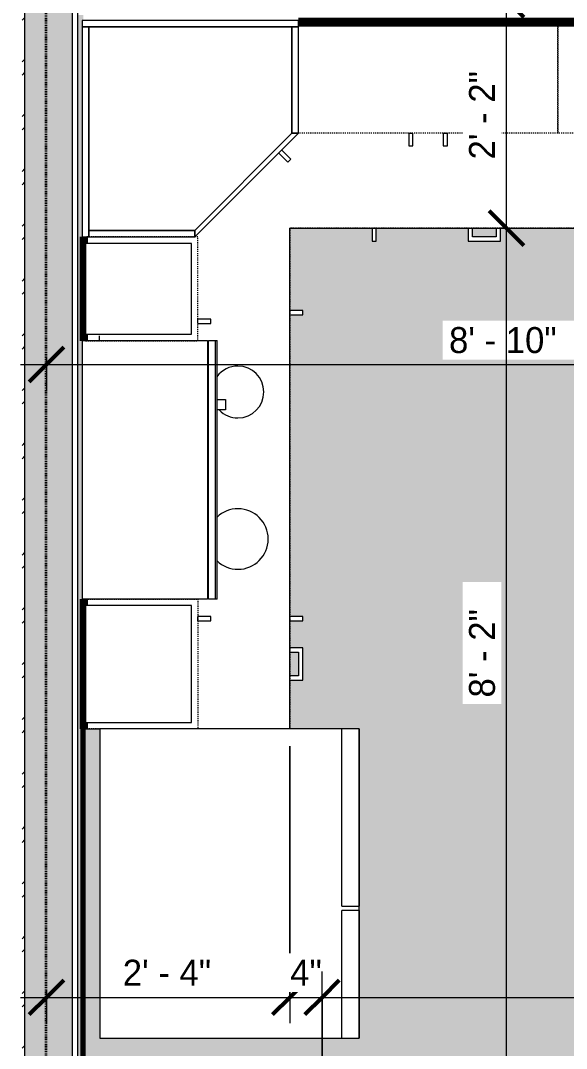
# Model space of a CAD drawing. Header units: inches. Extents: x -3857 to -1458, y -18 to 10849.
# Drawn here: x -3350.5 to -3287.3, y 10062.3 to 10181.2 of the extents above; entities that cross this region are included whole.
import ezdxf

# ---------------------------------------------------------------- set-up
doc = ezdxf.new("R2010")
doc.units = ezdxf.units.IN
doc.header["$MEASUREMENT"] = 0
doc.linetypes.add('Dash', pattern=[0.25, 0.125, -0.125])
doc.linetypes.add('Dash 3_32_', pattern=[0.1875, 0.09375, -0.09375])
for name, color, linetype, lineweight in [('0-6', 130, 'Continuous', 5), ('A-ANNO-DIMS', 211, 'Continuous', 9), ('A-ANNO-DIMS-32', 211, 'Continuous', 9), ('A-DETL-1', 90, 'Dash 3_32_', 18), ('A-WALL-1', 113, 'Continuous', 70), ('A-WALL-2', 113, 'Continuous', 9), ('A-WALL-4', 250, 'Continuous', 18), ('A-WALL-PATT-1', 50, 'Continuous', 9), ('A-WALL-PATT-2', 8, 'Continuous', 9), ('A-WALL-PATT-3', 253, 'Continuous', 9), ('I-WALL-2', 7, 'Continuous', 70), ('Q-CASE', 31, 'Continuous', 9), ('Q-CASE-2', 31, 'Dash', 9), ('Q-SPCQ', 91, 'Continuous', 9)]:
    doc.layers.add(name, color=color, linetype=linetype, lineweight=lineweight)
doc.layers.add('A-AREA-PATT-1', color=255, linetype='Continuous', lineweight=9, transparency=1)
doc.styles.add('Century Gothic', font='ufonts.com_century-gothic.ttf', dxfattribs={"height": 3})
doc.dimstyles.new('OD_1__HACK', dxfattribs={"dimscale": 12, "dimtxt": 3.132505, "dimasz": 0.333333, "dimexe": 0.25, "dimexo": 0.166667, "dimgap": 0.041667, "dimtad": 1, "dimdec": 0, "dimzin": 3, "dimdsep": 46, "dimlunit": 4, "dimtxsty": 'Century Gothic', "dimblk1": 'OBLIQUE', "dimblk2": 'OBLIQUE', "dimsah": 1, "dimcen": 0.09, "dimdle": 0.25, "dimazin": 0, "dimtfac": 1, "dimtdec": 4, "dimtix": 1, "dimtmove": 0, "dimatfit": 3, "dimfxl": 1, "dimtvp": 1, "dimtfill": 1, "dimfrac": 2, "dimtolj": 1, "dimtzin": 0, "dimarcsym": 2})

# ---------------------------------------------------------------- blocks, each defined once
blk = doc.blocks.new('CTR - 1st Phase - Common Walls_rvt-3-1ST FLOOR - STUDIO B - ADA TYPE B')
at = {"layer": 'A-WALL-PATT-1'}
h = blk.add_hatch(dxfattribs=at)
h.set_pattern_fill('FP_1', color=256, style=0, pattern_type=2)
h.set_pattern_definition([(0, (0, 0), (10.24, 2.56), [0.422, -7.258, 0.422, -7.258, -40.96]), (0, (0, 0), (10.24, 2.56), [-15.36, 0.422, -14.938, 0.422, -7.258, -17.92]), (0, (0, 0), (10.24, 2.56), [-38.4, 0.422, -4.698, 0.422, -12.378]), (120, (3.84, 1.28), (-7.33702503, 7.58810013), [0.422, -7.258, 0.422, -7.258, -40.96]), (120, (3.84, 1.28), (-7.33702503, 7.58810013), [-15.36, 0.422, -14.938, 0.422, -7.258, -17.92]), (120, (3.84, 1.28), (-7.33702503, 7.58810013), [-38.4, 0.422, -4.698, 0.422, -12.378]), (240, (5.12, 6.4), (-2.90297497, -10.14810013), [0.422, -7.258, 0.422, -7.258, -40.96]), (240, (5.12, 6.4), (-2.90297497, -10.14810013), [-15.36, 0.422, -14.938, 0.422, -7.258, -17.92]), (240, (5.12, 6.4), (-2.90297497, -10.14810013), [-38.4, 0.422, -4.698, 0.422, -12.378])])
h.paths.add_polyline_path([(-2931.79, 10018.09), (-2931.27, 10018.09), (-2931.27, 10052.53), (-2931.9, 10052.53), (-2931.9, 10018.09)], flags=0)
h.paths.add_polyline_path([(-2931.27, 10059.78), (-2931.27, 10114.28), (-2931.38, 10114.28), (-2931.38, 10144.16), (-2931.27, 10144.16), (-2931.27, 10156.16), (-2931.38, 10156.16), (-2931.38, 10181.16), (-2931.27, 10181.16), (-2931.27, 10181.79), (-2931.9, 10181.79), (-2931.9, 10059.78)], flags=0)
h.paths.add_polyline_path([(-2931.9, 10185.29), (-2931.27, 10185.29), (-2931.27, 10373.41), (-2931.9, 10373.41), (-2931.9, 10190.13)], flags=0)
at = {"layer": 'A-WALL-PATT-2'}
h = blk.add_hatch(dxfattribs=at)
h.set_pattern_fill('FP_2', color=256, style=0, pattern_type=2)
h.set_pattern_definition([(45, (0, 0), (-3.1678384, 3.1678384), []), (45, (0, 4.8), (-3.1678384, 3.1678384), [])])
h.paths.add_polyline_path([(-2938.02, 10018.09), (-2938.02, 10374.04), (-2938.34, 10374.03), (-2938.34, 10018.09)], flags=0)
at = {"layer": 'A-WALL-PATT-3'}
h = blk.add_hatch(dxfattribs=at)
h.set_pattern_fill('FP_3', color=256, style=0, pattern_type=2)
h.set_pattern_definition([(161.57, (0.16, 0.16), (-1.279773737, -0.000426766), [0, -9.107, 1.011, 0]), (18.43, (-0.16, 0.16), (-1.279773737, 0.000426766), [0, -9.107, 1.011, 0]), (108.43, (0.16, 0.16), (0.639452382, -3.199964008), [3.035, -7.083]), (71.57, (-0.16, 0.16), (0.639452382, 3.199964008), [3.035, -7.083])])
h.paths.add_polyline_path([(-2932.52, 10018.09), (-2932.52, 10374.04), (-2938.02, 10374.04), (-2938.02, 10018.09)], flags=0)
at = {"layer": 'A-WALL-4'}
for p, q in [((-2938.02, 10018.09), (-2938.02, 10373.41)), ((-2932.52, 10018.09), (-2932.52, 10373.41)), ((-2931.9, 10018.09), (-2931.9, 10373.41))]:
    blk.add_line(p, q, dxfattribs=at)
at = {"layer": 'I-WALL-2'}
for p, q in [((-2931.27, 10144.16), (-2931.27, 10156.16)), ((-2931.27, 10018.09), (-2931.27, 10114.28))]:
    blk.add_line(p, q, dxfattribs=at)
blk = doc.blocks.new('Refrigerator_-_Side-by-Side_6047 - 36_ X 30_-345559-1ST FLOOR - STUDIO B - ADA TYPE B')
at = {"layer": 'Q-SPCQ'}
for p, q in [((17.87, 14.42), (-17.88, 14.42)), ((-17.88, 14.42), (-17.88, -15.58)), ((17.87, -15.58), (17.87, 14.42)), ((-17.88, -13.58), (-3.13, -13.58)), ((-17.88, -13.58), (-17.88, -15.58)), ((-3.13, -15.58), (-3.13, -13.58)), ((-2.63, -13.58), (17.87, -13.58)), ((-2.63, -13.58), (-2.63, -15.58)), ((17.87, -15.58), (17.87, -13.58)), ((-17.88, -15.58), (17.87, -15.58)), ((-3.13, -15.58), (-17.88, -15.58)), ((17.87, -15.58), (-2.63, -15.58))]:
    blk.add_line(p, q, dxfattribs=at)
blk = doc.blocks.new('Range - 24_ x 30_-2320547-1ST FLOOR - STUDIO B - ADA TYPE B')
at = {"layer": 'Q-SPCQ'}
blk.add_line((29.44, 22), (30, 22), dxfattribs=at)
for centre, radius, start, end in [((6.5, 6), 3.5, 136.43, 180), ((6.5, 6), 3.5, 81.0228, 98.9772), ((6.5, 6), 3.5, 360, 43.5294), ((23.5, 6), 3, 360, 53.8773), ((23.5, 6), 3, 134.2601, 180), ((6.5, 6), 3.5, 180, 0), ((23.5, 6), 3, 180, 360)]:
    blk.add_arc(centre, radius, start, end, dxfattribs=at)
blk = doc.blocks.new('300 Series Wall Hung Cabinet_302 - 33_ X 21_-2749814-1ST FLOOR - STUDIO B - ADA TYPE B')
at = {"layer": 'Q-CASE'}
for p, q in [((-1.76, 16.87), (-2.25, 16.87)), ((-2.25, 16.87), (-2.25, 15.38)), ((-1.76, 15.38), (-1.76, 16.87)), ((2.24, 16.87), (1.75, 16.87)), ((1.75, 16.87), (1.75, 15.38)), ((2.24, 15.38), (2.24, 16.87)), ((-1.76, 15.38), (-2.25, 15.38)), ((2.24, 15.38), (1.75, 15.38))]:
    blk.add_line(p, q, dxfattribs=at)
at = {"layer": 'Q-CASE-2'}
for p, q in [((-16.5, 2.37), (-16.5, 15.38)), ((-16.5, 15.38), (16.5, 15.38)), ((16.5, 15.38), (16.5, 2.37)), ((16.5, 2.37), (-16.5, 2.37))]:
    blk.add_line(p, q, dxfattribs=at)
blk = doc.blocks.new('Base Cabinet 4 Drawer 254 - Base Cabinet 4 Drawer 254 21_-2556168-1ST FLOOR - STUDIO B - ADA TYPE B')
at = {"layer": 'Q-CASE'}
for p, q in [((-1.14, -24), (-1.14, -25.5)), ((-0.64, -25), (-0.64, -24)), ((2.11, -24), (2.11, -25)), ((2.61, -25.5), (2.61, -24)), ((-1.14, -25.5), (2.61, -25.5)), ((2.11, -25), (-0.64, -25))]:
    blk.add_line(p, q, dxfattribs=at)
blk = doc.blocks.new('308 - 308 x 27_-2727435-1ST FLOOR - STUDIO B - ADA TYPE B')
at = {"layer": 'Q-CASE'}
for p, q in [((0, 27.38), (-12, 15.38)), ((0, 26.63), (0, 27.38)), ((0, 27.38), (0, 26.63)), ((12.25, 27.38), (0, 27.38)), ((12.25, 26.63), (12.25, 27.38)), ((13, 27.38), (12.25, 27.38)), ((12.25, 27.38), (12.25, 3.12)), ((13, 3.12), (13, 27.38)), ((0, 26.63), (-11.25, 15.38)), ((-11.25, 15.38), (0, 26.63)), ((12.25, 26.63), (0, 26.63)), ((0, 26.63), (12.25, 26.63)), ((12.25, 3.12), (12.25, 26.63)), ((-10.76, 18.73), (-11.11, 18.39)), ((-11.11, 18.39), (-10.05, 17.33)), ((-9.7, 17.67), (-10.76, 18.73)), ((-12, 15.38), (-11.25, 15.38)), ((-12, 15.38), (-12, 3.12)), ((-11.25, 15.38), (-12, 15.38)), ((-11.25, 15.38), (-11.25, 3.12)), ((-11.25, 3.12), (-11.25, 15.38)), ((-12, 3.12), (-11.25, 3.12)), ((13, 3.12), (-12, 3.12)), ((-12, 3.12), (-12, 2.37)), ((-11.25, 3.12), (12.25, 3.12)), ((12.25, 3.12), (13, 3.12)), ((13, 2.37), (13, 3.12)), ((-12, 2.37), (13, 2.37))]:
    blk.add_line(p, q, dxfattribs=at)
blk = doc.blocks.new('300 Series Wall Hung Cabinet_301 - 12_ x 27_-2529027-1ST FLOOR - STUDIO B - ADA TYPE B')
at = {"layer": 'Q-CASE'}
for p, q in [((5.25, -0.19), (-5.25, -0.19)), ((-5.25, -0.19), (-5.25, -12.44)), ((5.25, -12.44), (5.25, -0.19)), ((-5.25, -12.44), (5.25, -12.44)), ((-4, -13.19), (-3.51, -13.19)), ((-4, -13.19), (-4, -14.69)), ((-3.51, -14.69), (-3.51, -13.19)), ((-4, -14.69), (-3.51, -14.69))]:
    blk.add_line(p, q, dxfattribs=at)
at = {"layer": 'Q-CASE-2'}
for p, q in [((6, -0.19), (-6, -0.19)), ((-6, -0.19), (-6, -13.19)), ((6, -13.19), (6, -0.19)), ((-6, -13.19), (6, -13.19))]:
    blk.add_line(p, q, dxfattribs=at)
blk = doc.blocks.new('30quot_MicrowaveVent_11166 - 70cm miele oven-2322118-1ST FLOOR - STUDIO B - ADA TYPE B')
at = {"layer": 'Q-CASE'}
for p, q in [((-14.2, -14.49), (-14.2, 0)), ((15.68, 0), (-14.2, 0)), ((15.68, 0), (15.68, -14.49)), ((15.68, -14.49), (-14.2, -14.49)), ((-14.2, -14.61), (15.68, -14.61)), ((-14.2, -15.39), (-14.2, -14.61)), ((-14.2, -15.6), (-14.2, -15.39)), ((-14.2, -15.39), (15.68, -15.39)), ((15.68, -14.61), (15.68, -15.39)), ((15.68, -15.39), (15.68, -15.6)), ((-14.2, -15.6), (15.68, -15.6)), ((7.69, -16.55), (7.69, -15.63)), ((7.69, -16.6), (8.88, -16.6)), ((8.88, -15.63), (8.88, -16.55))]:
    blk.add_line(p, q, dxfattribs=at)
blk = doc.blocks.new('Base Cabinet Corner 197 - Base Cabinet Corner 197-2565125-1ST FLOOR - STUDIO B - ADA TYPE B')
at = {"layer": 'Q-CASE'}
for p, q in [((10.24, -24), (10.24, -25.5)), ((10.73, -25.5), (10.73, -24)), ((10.24, -25.5), (10.73, -25.5)), ((2.23, -33.51), (0.74, -33.51)), ((0.74, -34), (2.23, -34)), ((2.23, -34), (2.23, -33.51))]:
    blk.add_line(p, q, dxfattribs=at)
blk = doc.blocks.new('300 Series Wall Hung Cabinet_301 - 15_ x 27_-2759284-1ST FLOOR - STUDIO B - ADA TYPE B')
at = {"layer": 'Q-CASE'}
for p, q in [((-5.01, 14.69), (-5.5, 14.69)), ((-5.5, 14.69), (-5.5, 13.19)), ((-5.01, 13.19), (-5.01, 14.69)), ((-5.01, 13.19), (-5.5, 13.19)), ((6.75, 12.44), (-6.75, 12.44)), ((-6.75, 12.44), (-6.75, 0.19)), ((6.75, 0.19), (6.75, 12.44)), ((-6.75, 0.19), (6.75, 0.19))]:
    blk.add_line(p, q, dxfattribs=at)
at = {"layer": 'Q-CASE-2'}
for p, q in [((-7.5, 0.19), (-7.5, 13.19)), ((-7.5, 13.19), (7.5, 13.19)), ((7.5, 13.19), (7.5, 0.19)), ((7.5, 0.19), (-7.5, 0.19))]:
    blk.add_line(p, q, dxfattribs=at)
blk = doc.blocks.new('300 Series Wall Hung Cabinet_302 - 30_ X 27_-2568021-1ST FLOOR - STUDIO B - ADA TYPE B')
at = {"layer": 'Q-CASE'}
for p, q in [((-1.76, 16.87), (-2.25, 16.87)), ((-2.25, 16.87), (-2.25, 15.38)), ((-1.76, 15.38), (-1.76, 16.87)), ((2.24, 16.87), (1.75, 16.87)), ((1.75, 16.87), (1.75, 15.38)), ((2.24, 15.38), (2.24, 16.87)), ((-1.76, 15.38), (-2.25, 15.38)), ((2.24, 15.38), (1.75, 15.38))]:
    blk.add_line(p, q, dxfattribs=at)
at = {"layer": 'Q-CASE-2'}
for p, q in [((-15, 2.37), (-15, 15.38)), ((-15, 15.38), (15, 15.38)), ((15, 15.38), (15, 2.37)), ((15, 2.37), (-15, 2.37))]:
    blk.add_line(p, q, dxfattribs=at)
blk = doc.blocks.new('Single Door 1 Drawer 211 - 211 Base Cabinet Single Door1 Drawer 15_-2709718-1ST FLOOR - STUDIO B - ADA TYPE B')
at = {"layer": 'Q-CASE'}
for p, q in [((-5.64, -24), (-5.64, -25.5)), ((-5.14, -25), (-5.14, -24)), ((-2.39, -24), (-2.39, -25)), ((-1.89, -25.5), (-1.89, -24)), ((1.24, -24), (1.24, -25.5)), ((1.73, -25.5), (1.73, -24)), ((-5.64, -25.5), (-1.89, -25.5)), ((-2.39, -25), (-5.14, -25)), ((1.24, -25.5), (1.73, -25.5))]:
    blk.add_line(p, q, dxfattribs=at)
blk = doc.blocks.new('DIMBLOCK47-1ST FLOOR - STUDIO B - ADA TYPE B')
at = {"layer": 'A-ANNO-DIMS-32'}
for p, q in [((-3241.49, 10114.16), (-3241.49, 10144.39)), ((-3347.46, 10142.21), (-3347.46, 10138.39)), ((-3347.46, 10141.39), (-3347.46, 10142.21)), ((-3350.46, 10141.39), (-3241.49, 10141.39)), ((-3241.49, 10141.39), (-3241.49, 10114.16))]:
    blk.add_line(p, q, dxfattribs=at)
at = {"layer": 'A-ANNO-DIMS-32', "lineweight": 50}
for p, q in [((-3347.46, 10141.39), (-3345.46, 10143.39)), ((-3241.49, 10141.39), (-3239.49, 10143.39)), ((-3347.46, 10141.39), (-3349.46, 10139.39)), ((-3241.49, 10141.39), (-3243.49, 10139.39))]:
    blk.add_line(p, q, dxfattribs=at)
at = {"layer": 'A-ANNO-DIMS-32', "color": 0, "insert": (-3300.89, 10145.73), "char_height": 3, "width": 15.394, "attachment_point": 1, "line_spacing_factor": 0.984502, "style": 'Century Gothic', "bg_fill": 3, "box_fill_scale": 1.25, "bg_fill_color": 256, "bg_fill_true_color": 13158600, "bg_fill_transparency": 0}
blk.add_mtext('8\' - 10"', dxfattribs=at)
blk = doc.blocks.new('_Oblique')
at = {"color": 0, "linetype": 'ByBlock', "lineweight": -2}
blk.add_line((-0.5, -0.5), (0.5, 0.5), dxfattribs=at)
blk = doc.blocks.new('DIMBLOCK49-1ST FLOOR - STUDIO B - ADA TYPE B')
at = {"layer": 'A-ANNO-DIMS-32'}
for p, q in [((-3319.31, 10097.28), (-3319.31, 10065.25)), ((-3319.31, 10068.25), (-3319.31, 10097.28)), ((-3347.46, 10069.08), (-3347.46, 10065.25)), ((-3347.46, 10068.25), (-3347.46, 10069.08)), ((-3350.46, 10068.25), (-3319.31, 10068.25))]:
    blk.add_line(p, q, dxfattribs=at)
at = {"layer": 'A-ANNO-DIMS-32', "lineweight": 50}
for p, q in [((-3347.46, 10068.25), (-3345.46, 10070.25)), ((-3319.31, 10068.25), (-3317.31, 10070.25)), ((-3347.46, 10068.25), (-3349.46, 10066.25)), ((-3319.31, 10068.25), (-3321.31, 10066.25))]:
    blk.add_line(p, q, dxfattribs=at)
at = {"layer": 'A-ANNO-DIMS-32', "color": 0, "insert": (-3338.63, 10072.6), "char_height": 3, "width": 12.5897, "attachment_point": 1, "line_spacing_factor": 0.984502, "style": 'Century Gothic', "bg_fill": 3, "box_fill_scale": 1.25, "bg_fill_color": 256, "bg_fill_true_color": 13158600, "bg_fill_transparency": 0}
blk.add_mtext('2\' - 4"', dxfattribs=at)
blk = doc.blocks.new('DIMBLOCK50-1ST FLOOR - STUDIO B - ADA TYPE B')
at = {"layer": 'A-ANNO-DIMS-32'}
for p, q in [((-3319.31, 10097.28), (-3319.31, 10065.25)), ((-3319.31, 10068.25), (-3319.31, 10097.28)), ((-3315.58, 10061.15), (-3315.58, 10071.25)), ((-3319.31, 10068.25), (-3315.58, 10068.25)), ((-3315.58, 10068.25), (-3315.58, 10061.15))]:
    blk.add_line(p, q, dxfattribs=at)
at = {"layer": 'A-ANNO-DIMS-32', "lineweight": 50}
for p, q in [((-3319.31, 10068.25), (-3317.31, 10070.25)), ((-3315.58, 10068.25), (-3313.58, 10070.25)), ((-3319.31, 10068.25), (-3321.31, 10066.25)), ((-3315.58, 10068.25), (-3317.58, 10066.25))]:
    blk.add_line(p, q, dxfattribs=at)
at = {"layer": 'A-ANNO-DIMS-32', "color": 0, "insert": (-3319.26, 10072.6), "char_height": 3, "width": 4.3557, "attachment_point": 1, "line_spacing_factor": 0.984502, "style": 'Century Gothic', "bg_fill": 3, "box_fill_scale": 1.25, "bg_fill_color": 256, "bg_fill_true_color": 13158600, "bg_fill_transparency": 0}
blk.add_mtext('4"', dxfattribs=at)
blk = doc.blocks.new('DIMBLOCK51-1ST FLOOR - STUDIO B - ADA TYPE B')
at = {"layer": 'A-ANNO-DIMS-32'}
for p, q in [((-3315.58, 10061.15), (-3315.58, 10071.25)), ((-3162.81, 10038.4), (-3162.81, 10071.25)), ((-3315.58, 10068.25), (-3162.81, 10068.25)), ((-3315.58, 10068.25), (-3315.58, 10061.15)), ((-3162.81, 10068.25), (-3162.81, 10038.4))]:
    blk.add_line(p, q, dxfattribs=at)
at = {"layer": 'A-ANNO-DIMS-32', "lineweight": 50}
for p, q in [((-3315.58, 10068.25), (-3313.58, 10070.25)), ((-3162.81, 10068.25), (-3160.81, 10070.25)), ((-3315.58, 10068.25), (-3317.58, 10066.25)), ((-3162.81, 10068.25), (-3164.81, 10066.25))]:
    blk.add_line(p, q, dxfattribs=at)
at = {"layer": 'A-ANNO-DIMS-32', "color": 0, "insert": (-3245.61, 10072.6), "char_height": 3, "width": 15.394, "attachment_point": 1, "line_spacing_factor": 0.984502, "style": 'Century Gothic', "bg_fill": 3, "box_fill_scale": 1.25, "bg_fill_color": 256, "bg_fill_true_color": 13158600, "bg_fill_transparency": 0}
blk.add_mtext('12\' - 9"', dxfattribs=at)
blk = doc.blocks.new('DIMBLOCK54-1ST FLOOR - STUDIO B - ADA TYPE B')
at = {"layer": 'A-ANNO-DIMS-32', "lineweight": 50}
for p, q in [((-3294.24, 10157.16), (-3296.24, 10159.16)), ((-3294.24, 10157.16), (-3292.24, 10155.16)), ((-3294.24, 10059.15), (-3296.24, 10061.15)), ((-3294.24, 10059.15), (-3292.24, 10057.15))]:
    blk.add_line(p, q, dxfattribs=at)
at = {"layer": 'A-ANNO-DIMS-32'}
for p, q in [((-3295.07, 10157.16), (-3291.24, 10157.16)), ((-3294.24, 10157.16), (-3295.07, 10157.16)), ((-3294.24, 10059.15), (-3294.24, 10157.16)), ((-3313.58, 10059.15), (-3291.24, 10059.15)), ((-3294.24, 10059.15), (-3313.58, 10059.15))]:
    blk.add_line(p, q, dxfattribs=at)
at = {"layer": 'A-ANNO-DIMS-32', "color": 0, "insert": (-3298.58, 10102.91), "char_height": 3, "width": 12.5897, "attachment_point": 1, "rotation": 90, "line_spacing_factor": 0.984502, "style": 'Century Gothic', "bg_fill": 3, "box_fill_scale": 1.25, "bg_fill_color": 256, "bg_fill_true_color": 13158600, "bg_fill_transparency": 0}
blk.add_mtext('8\' - 2"', dxfattribs=at)
blk = doc.blocks.new('DIMBLOCK55-1ST FLOOR - STUDIO B - ADA TYPE B')
at = {"layer": 'A-ANNO-DIMS-32', "lineweight": 50}
for p, q in [((-3294.24, 10183.54), (-3296.24, 10185.54)), ((-3294.24, 10183.54), (-3292.24, 10181.54)), ((-3294.24, 10157.16), (-3296.24, 10159.16)), ((-3294.24, 10157.16), (-3292.24, 10155.16))]:
    blk.add_line(p, q, dxfattribs=at)
at = {"layer": 'A-ANNO-DIMS-32'}
for p, q in [((-3295.07, 10183.54), (-3291.24, 10183.54)), ((-3294.24, 10183.54), (-3295.07, 10183.54)), ((-3294.24, 10157.16), (-3294.24, 10183.54)), ((-3295.07, 10157.16), (-3291.24, 10157.16)), ((-3294.24, 10157.16), (-3295.07, 10157.16))]:
    blk.add_line(p, q, dxfattribs=at)
at = {"layer": 'A-ANNO-DIMS-32', "color": 0, "insert": (-3298.58, 10165.11), "char_height": 3, "width": 12.5897, "attachment_point": 1, "rotation": 90, "line_spacing_factor": 0.984502, "style": 'Century Gothic', "bg_fill": 3, "box_fill_scale": 1.25, "bg_fill_color": 256, "bg_fill_true_color": 13158600, "bg_fill_transparency": 0}
blk.add_mtext('2\' - 2"', dxfattribs=at)

msp = doc.modelspace()

# ---------------------------------------------------------------- hatches: boundary and pattern name
at = {"layer": 'A-AREA-PATT-1'}
h = msp.add_hatch(color=256, dxfattribs=at)
h.paths.add_polyline_path([(-3252.79, 10156.11), (-3252.79, 10157.16), (-3253.31, 10157.16), (-3253.31, 10156.11)], flags=0)
h.paths.add_polyline_path([(-3262.19, 10013.4), (-3262.19, 10017.71), (-3165.6, 10017.71), (-3165.6, 10045.24), (-3162.81, 10045.24), (-3162.81, 10047.61), (-3130.18, 10047.61), (-3130.18, 10050.4), (-3128.59, 10050.4), (-3128.59, 10157.16), (-3209.81, 10157.16), (-3209.81, 10155.66), (-3213.56, 10155.66), (-3213.56, 10157.16), (-3228.79, 10157.16), (-3228.8, 10154.44), (-3228.85, 10154.35), (-3228.94, 10154.3), (-3229.01, 10154.29), (-3229.88, 10154.29), (-3229.88, 10154.04), (-3233.62, 10154.04), (-3233.62, 10153.79), (-3235.58, 10153.79), (-3235.58, 10154.04), (-3244.94, 10154.04), (-3244.94, 10153.79), (-3245.53, 10153.79), (-3245.53, 10154.04), (-3246.12, 10154.04), (-3246.12, 10153.79), (-3246.71, 10153.79), (-3246.71, 10154.04), (-3247.3, 10154.04), (-3247.3, 10153.79), (-3247.89, 10153.79), (-3247.89, 10154.04), (-3248.48, 10154.04), (-3248.48, 10153.79), (-3249.08, 10153.79), (-3249.08, 10154.04), (-3251.7, 10154.04), (-3251.7, 10154.29), (-3252.65, 10154.3), (-3252.69, 10154.32), (-3252.73, 10154.35), (-3252.78, 10154.44), (-3252.79, 10154.49), (-3252.79, 10156.11), (-3259.32, 10156.11), (-3286.31, 10156.11), (-3286.31, 10157.16), (-3294.93, 10157.16), (-3294.93, 10155.66), (-3298.68, 10155.66), (-3298.68, 10157.16), (-3309.32, 10157.16), (-3309.32, 10155.67), (-3309.81, 10155.67), (-3309.81, 10157.16), (-3319.31, 10157.16), (-3319.31, 10147.65), (-3317.81, 10147.65), (-3317.81, 10147.16), (-3319.31, 10147.16), (-3319.31, 10112.27), (-3317.81, 10112.27), (-3317.81, 10111.78), (-3319.31, 10111.78), (-3319.31, 10108.66), (-3317.81, 10108.66), (-3317.81, 10104.91), (-3319.31, 10104.91), (-3319.31, 10099.28), (-3311.31, 10099.28), (-3311.31, 10063.53), (-3341.31, 10063.53), (-3341.31, 10099.28), (-3343.21, 10099.28), (-3343.21, 10060.82), (-3313.93, 10060.82), (-3313.93, 10056.15), (-3311.56, 10056.15), (-3311.56, 10024.4), (-3308.77, 10024.4), (-3308.77, 10017.71), (-3298.32, 10017.71), (-3298.32, 10013.4), (-3262.32, 10013.4)], flags=0)
h.paths.add_polyline_path([(-3262.32, 10014.4), (-3262.94, 10014.4), (-3262.94, 10017.71), (-3262.32, 10017.71), (-3262.32, 10016.26)], flags=0)
h.paths.add_polyline_path([(-3297.57, 10014.4), (-3298.19, 10014.4), (-3298.19, 10017.71), (-3297.57, 10017.71), (-3297.57, 10016.62)], flags=0)
h.paths.add_polyline_path([(-3220.75, 10028.16), (-3241.49, 10028.16), (-3241.49, 10112.16), (-3206.49, 10112.16), (-3206.49, 10106.16), (-3205.49, 10106.16), (-3205.49, 10034.16), (-3206.49, 10034.16), (-3206.49, 10028.16)], flags=0)
h.paths.add_polyline_path([(-3165.3, 10049.99), (-3190.84, 10049.99), (-3190.84, 10109.99), (-3160.84, 10109.99), (-3160.84, 10049.99), (-3165.29, 10049.99)], flags=0)
h.paths.add_polyline_path([(-3128.72, 10053.48), (-3144.84, 10053.48), (-3144.84, 10054.14), (-3144.88, 10054.14), (-3144.88, 10054.63), (-3144.84, 10054.63), (-3144.84, 10069.82), (-3144.88, 10069.82), (-3144.88, 10070.82), (-3144.84, 10070.82), (-3144.84, 10071.48), (-3140.84, 10071.48), (-3140.84, 10107.48), (-3144.84, 10107.48), (-3144.84, 10108.14), (-3144.88, 10108.14), (-3144.88, 10109.14), (-3144.84, 10109.14), (-3144.84, 10124.33), (-3144.88, 10124.33), (-3144.88, 10124.82), (-3144.84, 10124.82), (-3144.84, 10125.48), (-3128.72, 10125.48), (-3128.72, 10054.48)], flags=0)
h.paths.add_polyline_path([(-3318.31, 10105.41), (-3318.31, 10108.16), (-3319.31, 10108.16), (-3319.31, 10105.41)], flags=0)
h.paths.add_polyline_path([(-3295.43, 10156.16), (-3295.43, 10157.16), (-3298.18, 10157.16), (-3298.18, 10156.16)], flags=0)
h.paths.add_polyline_path([(-3210.31, 10156.16), (-3210.31, 10157.16), (-3213.06, 10157.16), (-3213.06, 10156.16)], flags=0)

# ---------------------------------------------------------------- linework, layer by layer
at = {"layer": 'A-DETL-1'}
for p, q in [((-3347.61, 10374.04), (-3347.61, 10017.09)), ((-3347.46, 10374.04), (-3347.46, 10017.09)), ((-3198.24, 10157.16), (-3319.31, 10157.16)), ((-3319.31, 10157.16), (-3319.31, 10099.28))]:
    msp.add_line(p, q, dxfattribs=at)
at = {"layer": 'A-WALL-1'}
for p, q in [((-3194.62, 10181.16), (-3318.31, 10181.16)), ((-3318.31, 10180.79), (-3194.62, 10180.79)), ((-3343.31, 10156.16), (-3343.31, 10144.16)), ((-3342.93, 10155.41), (-3342.93, 10156.16)), ((-3342.93, 10144.16), (-3342.93, 10144.91)), ((-3343.31, 10114.28), (-3343.31, 10099.28)), ((-3342.93, 10113.53), (-3342.93, 10114.28)), ((-3342.93, 10099.28), (-3342.93, 10100.03)), ((-3343.31, 10099.28), (-3342.93, 10099.28))]:
    msp.add_line(p, q, dxfattribs=at)
at = {"layer": 'A-WALL-2'}
for p, q in [((-3319.31, 10099.28), (-3319.31, 10157.16)), ((-3319.31, 10157.16), (-3194.62, 10157.16)), ((-3342.93, 10099.28), (-3341.31, 10099.28))]:
    msp.add_line(p, q, dxfattribs=at)

# ---------------------------------------------------------------- block references
at = {"layer": '0-6'}
msp.add_blockref('CTR - 1st Phase - Common Walls_rvt-3-1ST FLOOR - STUDIO B - ADA TYPE B', (-411.93, 0), dxfattribs=at)
at = {"layer": 'Q-CASE'}
for name, p, rotation in [('308 - 308 x 27_-2727435-1ST FLOOR - STUDIO B - ADA TYPE B', (-3330.31, 10183.54), 180), ('300 Series Wall Hung Cabinet_302 - 30_ X 27_-2568021-1ST FLOOR - STUDIO B - ADA TYPE B', (-3303.31, 10183.54), 180), ('300 Series Wall Hung Cabinet_302 - 33_ X 21_-2749814-1ST FLOOR - STUDIO B - ADA TYPE B', (-3271.81, 10183.54), 180), ('300 Series Wall Hung Cabinet_301 - 12_ x 27_-2529027-1ST FLOOR - STUDIO B - ADA TYPE B', (-3343.12, 10150.16), 89.99999999998946), ('30quot_MicrowaveVent_11166 - 70cm miele oven-2322118-1ST FLOOR - STUDIO B - ADA TYPE B', (-3343.31, 10128.49), 89.99999999999034), ('300 Series Wall Hung Cabinet_301 - 15_ x 27_-2759284-1ST FLOOR - STUDIO B - ADA TYPE B', (-3343.12, 10106.78), 269.9999999999895), ('Single Door 1 Drawer 211 - 211 Base Cabinet Single Door1 Drawer 15_-2709718-1ST FLOOR - STUDIO B - ADA TYPE B', (-3343.31, 10110.54), 89.9999999999851)]:
    msp.add_blockref(name, p, dxfattribs=dict(at, rotation=rotation))
for name, p in [('Base Cabinet Corner 197 - Base Cabinet Corner 197-2565125-1ST FLOOR - STUDIO B - ADA TYPE B', (-3320.04, 10181.16)), ('Base Cabinet 4 Drawer 254 - Base Cabinet 4 Drawer 254 21_-2556168-1ST FLOOR - STUDIO B - ADA TYPE B', (-3297.54, 10181.16))]:
    msp.add_blockref(name, p, dxfattribs=at)
at = {"layer": 'Q-SPCQ'}
for name, p, rotation in [('Range - 24_ x 30_-2320547-1ST FLOOR - STUDIO B - ADA TYPE B', (-3319.31, 10114.73), 89.99999999998805), ('Refrigerator_-_Side-by-Side_6047 - 36_ X 30_-345559-1ST FLOOR - STUDIO B - ADA TYPE B', (-3326.88, 10081.41), 89.99999999999312)]:
    msp.add_blockref(name, p, dxfattribs=dict(at, rotation=rotation))

# ---------------------------------------------------------------- next in the draw order: dimensions: what is measured, and where the dimension line sits
at = {"layer": 'A-ANNO-DIMS'}
for base, p1, p2, override, picture, middle in [((-3241.49, 10141.39), (-3347.46, 10144.21), (-3241.49, 10112.16), {"dimpost": '<>', "dimfxl": 110.707821}, 'DIMBLOCK47-1ST FLOOR - STUDIO B - ADA TYPE B', (-3294.47, 10143.46)), ((-3319.31, 10068.25), (-3347.46, 10071.08), (-3319.31, 10099.28), {"dimpost": '<>', "dimfxl": 39.846303}, 'DIMBLOCK49-1ST FLOOR - STUDIO B - ADA TYPE B', (-3333.38, 10070.29))]:
    dim = msp.add_linear_dim(base=base, p1=p1, p2=p2, dimstyle='OD_1__HACK', override=override, dxfattribs=at)
    dim.commit()
    dim.dimension.update_dxf_attribs({"geometry": picture, "text_midpoint": middle})

# ---------------------------------------------------------------- next in the draw order: dimensions: what is measured, and where the dimension line sits
dim = msp.add_linear_dim(base=(-3315.58, 10068.25), p1=(-3319.31, 10099.28), p2=(-3315.58, 10059.15), dimstyle='OD_1__HACK', override={"dimpost": '<>', "dimfxl": 40.30312}, dxfattribs=at)
dim.commit()
dim.dimension.update_dxf_attribs({"geometry": 'DIMBLOCK50-1ST FLOOR - STUDIO B - ADA TYPE B', "text_midpoint": (-3317.44, 10070.29)})

# ---------------------------------------------------------------- next in the draw order: dimensions: what is measured, and where the dimension line sits
dim = msp.add_linear_dim(base=(-3162.81, 10068.25), p1=(-3315.58, 10059.15), p2=(-3162.81, 10036.4), dimstyle='OD_1__HACK', override={"dimpost": '<>', "dimfxl": 154.459584}, dxfattribs=at)
dim.commit()
dim.dimension.update_dxf_attribs({"geometry": 'DIMBLOCK51-1ST FLOOR - STUDIO B - ADA TYPE B', "text_midpoint": (-3239.19, 10070.33)})

# ---------------------------------------------------------------- next in the draw order: dimensions: what is measured, and where the dimension line sits
dim = msp.add_linear_dim(base=(-3294.24, 10157.16), p1=(-3315.58, 10059.15), p2=(-3297.07, 10157.16), angle=90, dimstyle='OD_1__HACK', override={"dimpost": '<>', "dimfxl": 99.746178}, dxfattribs=at)
dim.commit()
dim.dimension.update_dxf_attribs({"geometry": 'DIMBLOCK54-1ST FLOOR - STUDIO B - ADA TYPE B', "text_midpoint": (-3296.31, 10108.16)})

# ---------------------------------------------------------------- next in the draw order: dimensions: what is measured, and where the dimension line sits
dim = msp.add_linear_dim(base=(-3294.24, 10183.54), p1=(-3297.07, 10157.16), p2=(-3297.07, 10183.54), angle=90, dimstyle='OD_1__HACK', override={"dimpost": '<>', "dimfxl": 26.375}, dxfattribs=at)
dim.commit()
dim.dimension.update_dxf_attribs({"geometry": 'DIMBLOCK55-1ST FLOOR - STUDIO B - ADA TYPE B', "text_midpoint": (-3296.28, 10170.35)})

doc.saveas('drawing.dxf')
